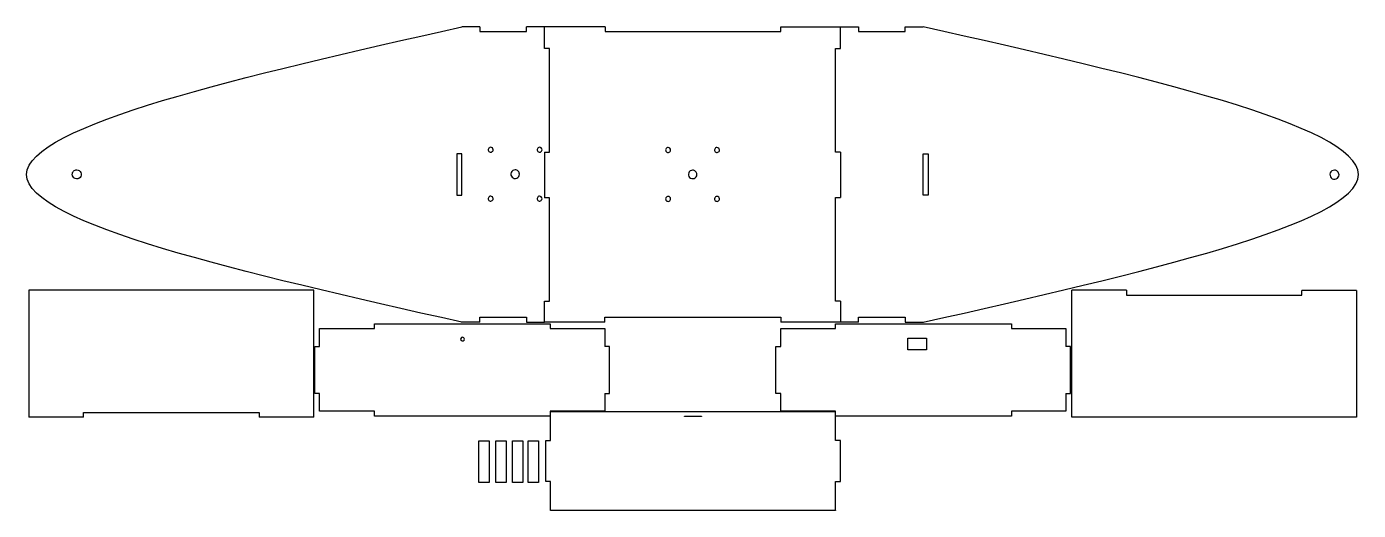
# Model space of a CAD drawing. Extents: x -134 to 1150, y 108 to 574.
import ezdxf

# ---------------------------------------------------------------- set-up
doc = ezdxf.new("R2010")
doc.units = 0
doc.layers.get('0').update_dxf_attribs({"linetype": 'CONTINUOUS'})
doc.layers.add('LAYER_1', color=7, linetype='CONTINUOUS')

msp = doc.modelspace()

# ---------------------------------------------------------------- linework, layer by layer
at = {"color": 3, "linetype": 'ByBlock'}
for p, q in [((303.1, 573.8), (285.7, 573.8)), ((593.2, 573.7), (650.8, 573.7)), ((713.2, 573.8), (730.7, 573.8)), ((926.5, 319.8), (873.8, 319.8)), ((1148.5, 319.6), (1095.8, 319.6)), ((348.1, 289.1), (365.6, 289.1)), ((423.5, 282.9), (423.5, 265.5)), ((423.5, 220.5), (423.5, 203.2)), ((-78.9, 197.4), (-131.6, 197.4)), ((143.1, 197.4), (90.4, 197.4)), ((371.4, 175.2), (371.4, 203)), ((646.2, 175.2), (646.2, 203)), ((371.4, 107.8), (371.4, 135.5)), ((646.2, 107.7), (646.2, 135.5))]:
    msp.add_line(p, q, dxfattribs=at)
at = {"color": 5, "linetype": 'ByBlock'}
for p, q in [((365.5, 552.8), (365.5, 573.8)), ((365.5, 453), (365.5, 409.1)), ((650.8, 453), (650.8, 409.2)), ((650.8, 309.4), (650.8, 289.1))]:
    msp.add_line(p, q, dxfattribs=at)
at = {"color": 5}
for points in [[(484.7, 457.4), (484.7, 457.4)], [(531.8, 457.4), (531.8, 457.4)], [(508.3, 435.6), (508.3, 435.6)], [(484.7, 410.3), (484.7, 410.3)], [(531.8, 410.3), (531.8, 410.3)]]:
    msp.add_lwpolyline(points, close=True, dxfattribs=at)
for points in [[(482.5, 456), (482.1, 455.1), (482.3, 454.1), (483, 453.4)], [(484.7, 457.4), (483.7, 457.4), (482.9, 456.8), (482.5, 456)], [(483, 453.4), (483.7, 452.7), (484.7, 452.5), (485.6, 452.9)], [(486.4, 456.7), (485.9, 457.2), (485.3, 457.4), (484.7, 457.4)], [(485.6, 452.9), (486.5, 453.2), (487.1, 454.1), (487.1, 455.1)], [(487.1, 455.1), (487.1, 455.7), (486.8, 456.3), (486.4, 456.7)], [(529.6, 456), (529.3, 455.1), (529.5, 454.1), (530.1, 453.4)], [(531.8, 457.4), (530.9, 457.4), (530, 456.8), (529.6, 456)], [(530.1, 453.4), (530.8, 452.7), (531.8, 452.5), (532.7, 452.9)], [(533.5, 456.7), (533.1, 457.2), (532.5, 457.4), (531.8, 457.4)], [(532.7, 452.9), (533.6, 453.2), (534.2, 454.1), (534.2, 455.1)], [(534.2, 455.1), (534.2, 455.7), (533.9, 456.3), (533.5, 456.7)], [(504.5, 433.1), (503.8, 431.5), (504.2, 429.8), (505.4, 428.6)], [(508.3, 435.6), (506.6, 435.6), (505.1, 434.6), (504.5, 433.1)], [(505.4, 428.6), (506.5, 427.4), (508.3, 427.1), (509.8, 427.7)], [(511.2, 434.4), (510.4, 435.2), (509.4, 435.6), (508.3, 435.6)], [(509.8, 427.7), (511.4, 428.3), (512.4, 429.8), (512.4, 431.5)], [(512.4, 431.5), (512.4, 432.6), (512, 433.6), (511.2, 434.4)], [(482.5, 408.8), (482.1, 407.9), (482.3, 406.9), (483, 406.2)], [(484.7, 410.3), (483.7, 410.3), (482.9, 409.7), (482.5, 408.8)], [(483, 406.2), (483.7, 405.6), (484.7, 405.4), (485.6, 405.7)], [(486.4, 409.6), (485.9, 410), (485.3, 410.3), (484.7, 410.3)], [(485.6, 405.7), (486.5, 406.1), (487.1, 407), (487.1, 407.9)], [(487.1, 407.9), (487.1, 408.5), (486.8, 409.1), (486.4, 409.6)], [(529.6, 408.8), (529.3, 407.9), (529.5, 406.9), (530.1, 406.2)], [(531.8, 410.3), (530.9, 410.3), (530, 409.7), (529.6, 408.8)], [(530.1, 406.2), (530.8, 405.6), (531.8, 405.4), (532.7, 405.7)], [(533.5, 409.6), (533.1, 410), (532.5, 410.3), (531.8, 410.3)], [(532.7, 405.7), (533.6, 406.1), (534.2, 407), (534.2, 407.9)], [(534.2, 407.9), (534.2, 408.5), (533.9, 409.1), (533.5, 409.6)]]:
    msp.add_open_spline(points, degree=3, dxfattribs=at)
at = {"layer": 'LAYER_1', "color": 3}
for points in [[(303.1, 573.8), (303.1, 569.1), (348.1, 569.2), (348.1, 573.8)], [(365.7, 573.8), (348.1, 573.8)], [(423.9, 573.8), (365.7, 573.8)], [(423.9, 573.8), (423.9, 569.1), (593.2, 569.1), (593.2, 573.7)], [(650.7, 573.8), (668.2, 573.8)], [(668.2, 573.8), (668.2, 569.1), (713.2, 569.1), (713.2, 573.8)], [(143.1, 197.4), (143.1, 319.8), (-131.6, 319.8), (-131.6, 197.4)], [(1148.5, 319.6), (1148.5, 197.4), (873.8, 197.4), (873.8, 319.8)], [(926.5, 319.8), (926.5, 315), (1095.8, 315), (1095.8, 319.6)], [(148.7, 265.5), (148.7, 282.9), (201.7, 282.9)], [(201.7, 282.9), (201.7, 287.6), (371.1, 287.6), (371.1, 282.9)], [(303.1, 289.1), (285.3, 289.1)], [(303.1, 289.1), (303.1, 293.8), (348.1, 293.8), (348.1, 289.1)], [(423.8, 289.1), (365.6, 289.1)], [(371.1, 282.9), (423.5, 282.9)], [(423.8, 289.1), (423.8, 293.8), (593.2, 293.8), (593.2, 289.1)], [(668.2, 289.1), (593.2, 289.1)], [(593.2, 265.5), (593.2, 282.9), (646.2, 282.9)], [(646.2, 282.9), (646.2, 287.6), (815.6, 287.6), (815.6, 282.9)], [(668.2, 289.1), (668.2, 293.8), (713.2, 293.8), (713.2, 289.1), (713.2, 289.1)], [(713.2, 289.1), (731, 289.1)], [(815.6, 282.9), (868, 282.9), (868, 265.5)], [(148.7, 220.5), (144, 220.5), (144, 265.5), (148.7, 265.5)], [(423.5, 220.5), (428.2, 220.5), (428.2, 265.5), (423.5, 265.5)], [(593.2, 220.5), (588.5, 220.5), (588.5, 265.5), (593.2, 265.5)], [(868, 220.5), (868, 220.5), (872.7, 220.5), (872.7, 265.5), (868, 265.5)], [(201.7, 203.2), (148.7, 203.2), (148.7, 220.5)], [(646.2, 203.2), (593.2, 203.2), (593.2, 220.5)], [(868, 220.5), (868, 203.2), (815.6, 203.2)], [(-78.9, 197.4), (-78.9, 202.1), (90.4, 202.1), (90.4, 197.4)], [(371.1, 203.2), (371.1, 198.4), (201.7, 198.4), (201.7, 203.2)], [(423.5, 203.2), (371.1, 203.2)], [(371.4, 203), (646.2, 203)], [(815.6, 203.2), (815.6, 198.4), (646.2, 198.4), (646.2, 203.2), (646.2, 203.2)], [(371.4, 135.5), (366.7, 135.5), (366.7, 175.2), (371.4, 175.2)], [(646.2, 135.5), (650.9, 135.5), (650.9, 175.2), (646.2, 175.2), (646.2, 175.2)], [(646.2, 107.9), (646.2, 107.7), (371.4, 107.7), (371.4, 107.8)]]:
    msp.add_lwpolyline(points, dxfattribs=at)
at = {"layer": 'LAYER_1', "color": 5}
for points in [[(650.8, 552.8), (650.8, 573.9)], [(365.5, 453), (365.5, 453), (370.3, 453), (370.3, 552.8), (365.5, 552.8)], [(650.8, 453.1), (650.8, 453), (646.1, 453), (646.1, 552.8), (650.8, 552.8)], [(365.5, 309.3), (370.3, 309.3), (370.3, 409.1), (365.5, 409.1)], [(650.8, 309.4), (646.1, 309.4), (646.1, 409.2), (650.8, 409.2)], [(365.6, 289.1), (365.5, 309.3)]]:
    msp.add_lwpolyline(points, dxfattribs=at)
for points in [[(285.8, 451.3), (281.1, 451.3), (281.1, 411.6), (285.8, 411.6)], [(313.6, 457.7), (313.6, 457.7)], [(360.8, 457.7), (360.8, 457.7)], [(730.6, 451.3), (735.3, 451.3), (735.3, 411.6), (730.6, 411.6)], [(-85.4, 435.9), (-85.4, 435.9)], [(337.2, 435.9), (337.2, 435.9)], [(1127.1, 435.6), (1127.1, 435.6)], [(313.6, 410.5), (313.6, 410.5)], [(360.8, 410.5), (360.8, 410.5)], [(286.4, 274.6), (286.4, 274.6)], [(715.8, 273.8), (733.8, 273.8), (733.8, 262.3), (715.8, 262.3)], [(500.6, 198.4), (517, 198.4), (517, 198.2), (500.6, 198.2)]]:
    msp.add_lwpolyline(points, close=True, dxfattribs=at)
at = {"layer": 'LAYER_1', "color": 3}
for points in [[(302.2, 174.7), (312.2, 174.7), (312.2, 134.7), (302.2, 134.7)], [(318.6, 174.7), (328.6, 174.7), (328.6, 134.7), (318.6, 134.7)], [(334.5, 174.7), (344.5, 174.7), (344.5, 134.7), (334.5, 134.7)], [(349.8, 174.7), (359.8, 174.7), (359.8, 134.7), (349.8, 134.7)]]:
    msp.add_lwpolyline(points, close=True, dxfattribs=at)
for points in [[(-133.8, 431.4), (-133.8, 478.9), (75.9, 526.3), (285.7, 573.8)], [(1150.2, 431.4), (1150.2, 478.9), (940.4, 526.3), (730.7, 573.8)], [(285.7, 289), (75.9, 336.5), (-133.8, 383.9), (-133.8, 431.4)], [(730.7, 289), (940.4, 336.5), (1150.2, 383.9), (1150.2, 431.4)]]:
    msp.add_open_spline(points, degree=3, dxfattribs=at)
at = {"layer": 'LAYER_1', "color": 5}
for points in [[(311.4, 456.2), (311.1, 455.3), (311.3, 454.3), (311.9, 453.6)], [(313.6, 457.7), (312.7, 457.7), (311.8, 457.1), (311.4, 456.2)], [(311.9, 453.6), (312.6, 453), (313.6, 452.8), (314.5, 453.1)], [(315.3, 457), (314.8, 457.4), (314.2, 457.7), (313.6, 457.7)], [(314.5, 453.1), (315.4, 453.5), (316, 454.4), (316, 455.3)], [(316, 455.3), (316, 455.9), (315.7, 456.5), (315.3, 457)], [(358.6, 456.2), (358.2, 455.3), (358.4, 454.3), (359.1, 453.6)], [(360.8, 457.7), (359.8, 457.7), (358.9, 457.1), (358.6, 456.2)], [(359.1, 453.6), (359.8, 453), (360.8, 452.8), (361.7, 453.1)], [(362.4, 457), (362, 457.4), (361.4, 457.7), (360.8, 457.7)], [(361.7, 453.1), (362.5, 453.5), (363.1, 454.4), (363.1, 455.3)], [(363.1, 455.3), (363.1, 455.9), (362.9, 456.5), (362.4, 457)], [(-89.8, 431.6), (-89.8, 432.7), (-89.3, 433.8), (-88.5, 434.7)], [(-87.1, 427.5), (-88.7, 428.2), (-89.8, 429.8), (-89.8, 431.6)], [(-88.5, 434.7), (-87.7, 435.5), (-86.6, 435.9), (-85.4, 435.9)], [(-82.3, 428.5), (-83.6, 427.2), (-85.5, 426.9), (-87.1, 427.5)], [(-85.4, 435.9), (-83.7, 435.9), (-82.1, 434.9), (-81.4, 433.2)], [(-81.4, 433.2), (-80.7, 431.6), (-81.1, 429.7), (-82.3, 428.5)], [(333.4, 433.3), (332.8, 431.8), (333.1, 430), (334.3, 428.8)], [(337.2, 435.9), (335.5, 435.9), (334, 434.9), (333.4, 433.3)], [(334.3, 428.8), (335.5, 427.7), (337.2, 427.3), (338.8, 428)], [(340.1, 434.7), (339.3, 435.4), (338.3, 435.9), (337.2, 435.9)], [(338.8, 428), (340.3, 428.6), (341.3, 430.1), (341.3, 431.8)], [(341.3, 431.8), (341.3, 432.9), (340.9, 433.9), (340.1, 434.7)], [(1123.1, 432.9), (1122.4, 431.2), (1122.8, 429.3), (1124, 428.1)], [(1127.1, 435.6), (1125.3, 435.6), (1123.7, 434.5), (1123.1, 432.9)], [(1124, 428.1), (1125.3, 426.8), (1127.1, 426.5), (1128.8, 427.2)], [(1130.2, 434.3), (1129.4, 435.1), (1128.3, 435.6), (1127.1, 435.6)], [(1128.8, 427.2), (1130.4, 427.8), (1131.5, 429.4), (1131.5, 431.2)], [(1131.5, 431.2), (1131.5, 432.3), (1131, 433.5), (1130.2, 434.3)], [(311.4, 409.1), (311.1, 408.2), (311.3, 407.2), (311.9, 406.5)], [(313.6, 410.5), (312.7, 410.5), (311.8, 410), (311.4, 409.1)], [(311.9, 406.5), (312.6, 405.8), (313.6, 405.6), (314.5, 406)], [(315.3, 409.8), (314.8, 410.3), (314.2, 410.5), (313.6, 410.5)], [(314.5, 406), (315.4, 406.4), (316, 407.2), (316, 408.2)], [(316, 408.2), (316, 408.8), (315.7, 409.4), (315.3, 409.8)], [(358.6, 409.1), (358.2, 408.2), (358.4, 407.2), (359.1, 406.5)], [(360.8, 410.5), (359.8, 410.5), (358.9, 410), (358.6, 409.1)], [(359.1, 406.5), (359.8, 405.8), (360.8, 405.6), (361.7, 406)], [(362.4, 409.8), (362, 410.3), (361.4, 410.5), (360.8, 410.5)], [(361.7, 406), (362.5, 406.4), (363.1, 407.2), (363.1, 408.2)], [(363.1, 408.2), (363.1, 408.8), (362.9, 409.4), (362.4, 409.8)], [(284.7, 273.5), (284.5, 272.8), (284.6, 272), (285.1, 271.5)], [(286.4, 274.6), (285.7, 274.6), (285, 274.2), (284.7, 273.5)], [(285.1, 271.5), (285.7, 271), (286.4, 270.8), (287.1, 271.1)], [(287.7, 274.1), (287.4, 274.4), (286.9, 274.6), (286.4, 274.6)], [(287.1, 271.1), (287.8, 271.4), (288.2, 272.1), (288.2, 272.8)], [(288.2, 272.8), (288.2, 273.3), (288, 273.7), (287.7, 274.1)]]:
    msp.add_open_spline(points, degree=3, dxfattribs=at)

doc.saveas('drawing.dxf')
